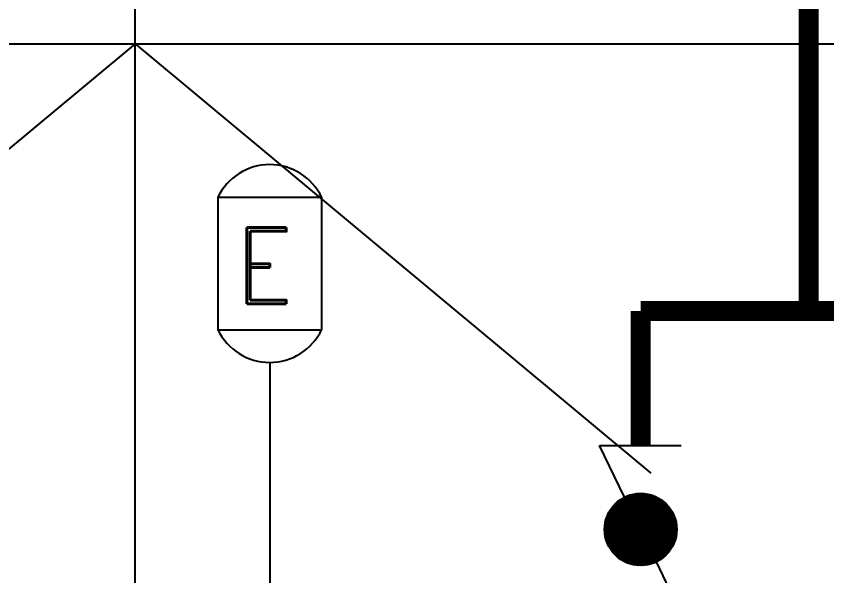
# Model space of a CAD drawing. Extents: x -22909.9 to -22897.8, y -4.7 to 4.1.
# Drawn here: x -22904.447 to -22903.843, y 0.718 to 1.135 of the extents above; entities that cross this region are included whole.
import ezdxf

# ---------------------------------------------------------------- set-up
doc = ezdxf.new("R2010")
doc.units = 0
doc.header["$MEASUREMENT"] = 0
doc.linetypes.add('DASHDOT', pattern=[1, 0.5, -0.25, 0, -0.25])
doc.layers.get('0').update_dxf_attribs({"linetype": 'CONTINUOUS'})
for name, color, linetype in [('COW', 2, 'CONTINUOUS'), ('DESCARGA', 5, 'CONTINUOUS'), ('DIB-018', 6, 'CONTINUOUS'), ('DIB-065', 4, 'CONTINUOUS')]:
    doc.layers.add(name, color=color, linetype=linetype)
doc.styles.add('ROMAND', font='romand', dxfattribs={"height": 0.0339})

# ---------------------------------------------------------------- blocks, each defined once
blk = doc.blocks.new('*X6')
at = {"color": 0}
for p, q in [((2.6095, 8.5581), (2.6757, 8.6242)), ((2.6096, 8.5546), (2.6792, 8.6242)), ((2.6096, 8.5563), (2.6775, 8.6242)), ((2.6096, 8.5599), (2.6739, 8.6242)), ((2.6097, 8.5529), (2.6808, 8.6241)), ((2.6097, 8.5617), (2.672, 8.6241)), ((2.6098, 8.5636), (2.6701, 8.624)), ((2.6099, 8.5513), (2.6825, 8.6239)), ((2.61, 8.5656), (2.6682, 8.6238)), ((2.61, 8.5497), (2.684, 8.6237)), ((2.6102, 8.5482), (2.6856, 8.6235)), ((2.6103, 8.5676), (2.6661, 8.6235)), ((2.6105, 8.5466), (2.6871, 8.6233)), ((2.6106, 8.5698), (2.664, 8.6231)), ((2.6108, 8.5451), (2.6886, 8.623)), ((2.6111, 8.5437), (2.6901, 8.6227)), ((2.6111, 8.572), (2.6618, 8.6227)), ((2.6114, 8.5422), (2.6915, 8.6224)), ((2.6116, 8.5743), (2.6595, 8.6222)), ((2.6117, 8.5408), (2.6929, 8.622)), ((2.6121, 8.5394), (2.6943, 8.6217)), ((2.6123, 8.5767), (2.657, 8.6215)), ((2.6125, 8.5381), (2.6957, 8.6212)), ((2.613, 8.5367), (2.697, 8.6208)), ((2.6131, 8.5793), (2.6544, 8.6206)), ((2.6134, 8.5354), (2.6983, 8.6204)), ((2.6139, 8.5341), (2.6996, 8.6199)), ((2.6142, 8.5821), (2.6516, 8.6196)), ((2.6144, 8.5329), (2.7009, 8.6194)), ((2.6149, 8.5316), (2.7021, 8.6189)), ((2.6154, 8.5304), (2.7034, 8.6183)), ((2.6155, 8.5852), (2.6486, 8.6183)), ((2.616, 8.5292), (2.7046, 8.6178)), ((2.6166, 8.528), (2.7058, 8.6172)), ((2.6171, 8.5887), (2.6451, 8.6166)), ((2.6172, 8.5268), (2.7069, 8.6166)), ((2.6178, 8.5257), (2.7081, 8.616)), ((2.6184, 8.5246), (2.7092, 8.6153)), ((2.6191, 8.5234), (2.7103, 8.6147)), ((2.6195, 8.5928), (2.641, 8.6143)), ((2.6198, 8.5224), (2.7114, 8.614)), ((2.6205, 8.5213), (2.7125, 8.6133)), ((2.6212, 8.5202), (2.7136, 8.6126)), ((2.6219, 8.5192), (2.7146, 8.6119)), ((2.6227, 8.5182), (2.7156, 8.6111)), ((2.6234, 8.5171), (2.7166, 8.6104)), ((2.6235, 8.5986), (2.6352, 8.6102)), ((2.6242, 8.5162), (2.7176, 8.6096)), ((2.625, 8.5152), (2.7186, 8.6088)), ((2.6258, 8.5142), (2.7195, 8.608)), ((2.6266, 8.5133), (2.7205, 8.6071)), ((2.6275, 8.5124), (2.7214, 8.6063)), ((2.6283, 8.5115), (2.7223, 8.6054)), ((2.6292, 8.5106), (2.7232, 8.6045)), ((2.6301, 8.5097), (2.7241, 8.6037)), ((2.631, 8.5089), (2.7249, 8.6027)), ((2.632, 8.508), (2.7258, 8.6018)), ((2.6329, 8.5072), (2.7266, 8.6009)), ((2.6339, 8.5064), (2.7274, 8.5999)), ((2.6349, 8.5056), (2.7282, 8.5989)), ((2.6358, 8.5048), (2.7289, 8.5979)), ((2.6369, 8.5041), (2.7297, 8.5969)), ((2.6379, 8.5033), (2.7304, 8.5959)), ((2.6389, 8.5026), (2.7311, 8.5948)), ((2.64, 8.5019), (2.7318, 8.5938)), ((2.6411, 8.5012), (2.7325, 8.5927)), ((2.6422, 8.5006), (2.7332, 8.5916)), ((2.6433, 8.4999), (2.7338, 8.5905)), ((2.6445, 8.4993), (2.7345, 8.5893)), ((2.6456, 8.4987), (2.7351, 8.5882)), ((2.6468, 8.4981), (2.7357, 8.587)), ((2.648, 8.4975), (2.7362, 8.5858)), ((2.6492, 8.497), (2.7368, 8.5846)), ((2.6504, 8.4964), (2.7373, 8.5833)), ((2.6517, 8.4959), (2.7378, 8.5821)), ((2.653, 8.4955), (2.7383, 8.5808)), ((2.6543, 8.495), (2.7388, 8.5795)), ((2.6556, 8.4945), (2.7392, 8.5782)), ((2.657, 8.4941), (2.7396, 8.5768)), ((2.6583, 8.4937), (2.74, 8.5754)), ((2.6597, 8.4934), (2.7404, 8.574)), ((2.6612, 8.493), (2.7408, 8.5726)), ((2.6626, 8.4927), (2.7411, 8.5712)), ((2.6641, 8.4924), (2.7414, 8.5697)), ((2.6656, 8.4922), (2.7416, 8.5682)), ((2.6671, 8.4919), (2.7418, 8.5666)), ((2.6687, 8.4917), (2.742, 8.5651)), ((2.6703, 8.4916), (2.7422, 8.5634)), ((2.672, 8.4915), (2.7423, 8.5618)), ((2.6737, 8.4914), (2.7424, 8.5601)), ((2.6754, 8.4913), (2.7424, 8.5584)), ((2.6772, 8.4914), (2.7424, 8.5566)), ((2.679, 8.4914), (2.7424, 8.5548)), ((2.6809, 8.4915), (2.7422, 8.5529)), ((2.6828, 8.4917), (2.7421, 8.551)), ((2.6848, 8.4919), (2.7418, 8.549)), ((2.6869, 8.4922), (2.7415, 8.5469)), ((2.6891, 8.4926), (2.7411, 8.5447)), ((2.6913, 8.4931), (2.7406, 8.5424)), ((2.6937, 8.4938), (2.74, 8.5401)), ((2.6962, 8.4945), (2.7393, 8.5375)), ((2.6989, 8.4954), (2.7383, 8.5348)), ((2.7018, 8.4966), (2.7372, 8.5319)), ((2.7051, 8.4981), (2.7357, 8.5287)), ((2.7088, 8.5), (2.7337, 8.5249)), ((2.7135, 8.503), (2.7308, 8.5202))]:
    blk.add_line(p, q, dxfattribs=at)

msp = doc.modelspace()

# ---------------------------------------------------------------- linework, layer by layer
at = {"layer": 'COW'}
for p, q in [((-22904.01224, 0.81494), (-22903.95143, 0.81494)), ((-22903.99371, 0.77655), (-22904.01224, 0.81494)), ((-22903.98184, 0.75305), (-22903.98215, 0.7524)), ((-22903.98184, 0.75196), (-22903.98201, 0.75231)), ((-22903.9817, 0.75277), (-22903.98184, 0.75305)), ((-22903.98149, 0.75269), (-22903.98184, 0.75196)), ((-22903.95143, 0.69007), (-22903.96988, 0.72829))]:
    msp.add_line(p, q, dxfattribs=at)
at = {"layer": 'COW', "linetype": 'Continuous', "const_width": 0.015}
for points in [[(-22903.85654, 1.81581), (-22903.85654, 0.91528)], [(-22903.98168, 0.91528), (-22903.98168, 0.81494)], [(-22903.98168, 0.91528), (-22903.73139, 0.91528)]]:
    msp.add_lwpolyline(points, dxfattribs=at)
at = {"layer": 'COW'}
msp.add_circle((-22903.98168, 0.75247), 0.02691, dxfattribs=at)
at = {"layer": 'DESCARGA'}
for p, q in [((-22904.2966, 1.00001), (-22904.2966, 0.90131)), ((-22904.2966, 1.00001), (-22904.21938, 1.00001)), ((-22904.21938, 1.00001), (-22904.21938, 0.90131)), ((-22904.2966, 0.90131), (-22904.21938, 0.90131)), ((-22904.25778, 0.52648), (-22904.25778, 0.8772))]:
    msp.add_line(p, q, dxfattribs=at)
for centre, start, end in [((-22904.25799, 0.98162), 25.47797, 154.52203), ((-22904.25799, 0.91971), 205.47797, 334.52203)]:
    msp.add_arc(centre, 0.04277, start, end, dxfattribs=at)
at = {"layer": 'DIB-018'}
msp.add_line((-22907.879, 1.11452), (-22900.54231, 1.11452), dxfattribs=at)
at = {"layer": 'DIB-018', "linetype": 'DASHDOT'}
for q in [(-22905.43831, 0.21452), (-22903.27831, 0.21452)]:
    msp.add_line((-22904.35831, 1.11452), q, dxfattribs=at)
at = {"layer": 'DIB-065'}
msp.add_line((-22904.35831, -0.10048), (-22904.35831, 1.42952), dxfattribs=at)

# ---------------------------------------------------------------- block references
at = {"layer": 'COW', "xscale": 0.405, "yscale": 0.405, "zscale": 0.405, "rotation": 270}
msp.add_blockref('*X6', (-22907.44759, 1.83625), dxfattribs=at)

# ---------------------------------------------------------------- texts
at = {"layer": 'DESCARGA', "style": 'ROMAND'}
msp.add_text('E', height=0.0569, dxfattribs=at).set_placement((-22904.28472, 0.92052))

doc.saveas('drawing.dxf')
